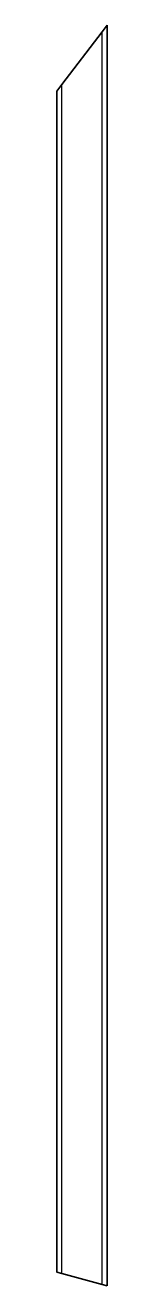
# Model space of a CAD drawing. Header units: inches. Extents: x 0 to 30, y 0 to 749.
import ezdxf

# ---------------------------------------------------------------- set-up
doc = ezdxf.new("R2010")
doc.units = ezdxf.units.IN
doc.header["$MEASUREMENT"] = 0
doc.layers.add('SIMUMAK Visible (ISO)', color=7, linetype='Continuous', lineweight=35)
doc.layers.add('SIMUMAK Visible Narrow (ISO)', color=7, linetype='Continuous', lineweight=25)

# ---------------------------------------------------------------- blocks, each defined once
blk = doc.blocks.new('DIN 30 x 30 x 2 00000005_Sheet_4_2451F 30x30x2mm')
at = {"layer": 'SIMUMAK Visible (ISO)'}
for p, q in [((12, 370.52), (-12, 339.24)), ((12, 370.52), (15, 374.43)), ((15, -374.43), (15, 374.43)), ((-15, 335.33), (-12, 339.24)), ((-15, -366.39), (-15, 335.33)), ((-12, -367.19), (-15, -366.39)), ((-12, -367.19), (12, -373.62)), ((15, -374.43), (12, -373.62))]:
    blk.add_line(p, q, dxfattribs=at)
at = {"layer": 'SIMUMAK Visible Narrow (ISO)'}
for p, q in [((12, -373.62), (12, 370.52)), ((-12, -367.19), (-12, 339.24))]:
    blk.add_line(p, q, dxfattribs=at)

msp = doc.modelspace()

# ---------------------------------------------------------------- block references
msp.add_blockref('DIN 30 x 30 x 2 00000005_Sheet_4_2451F 30x30x2mm', (15, 374.43))

doc.saveas('drawing.dxf')
